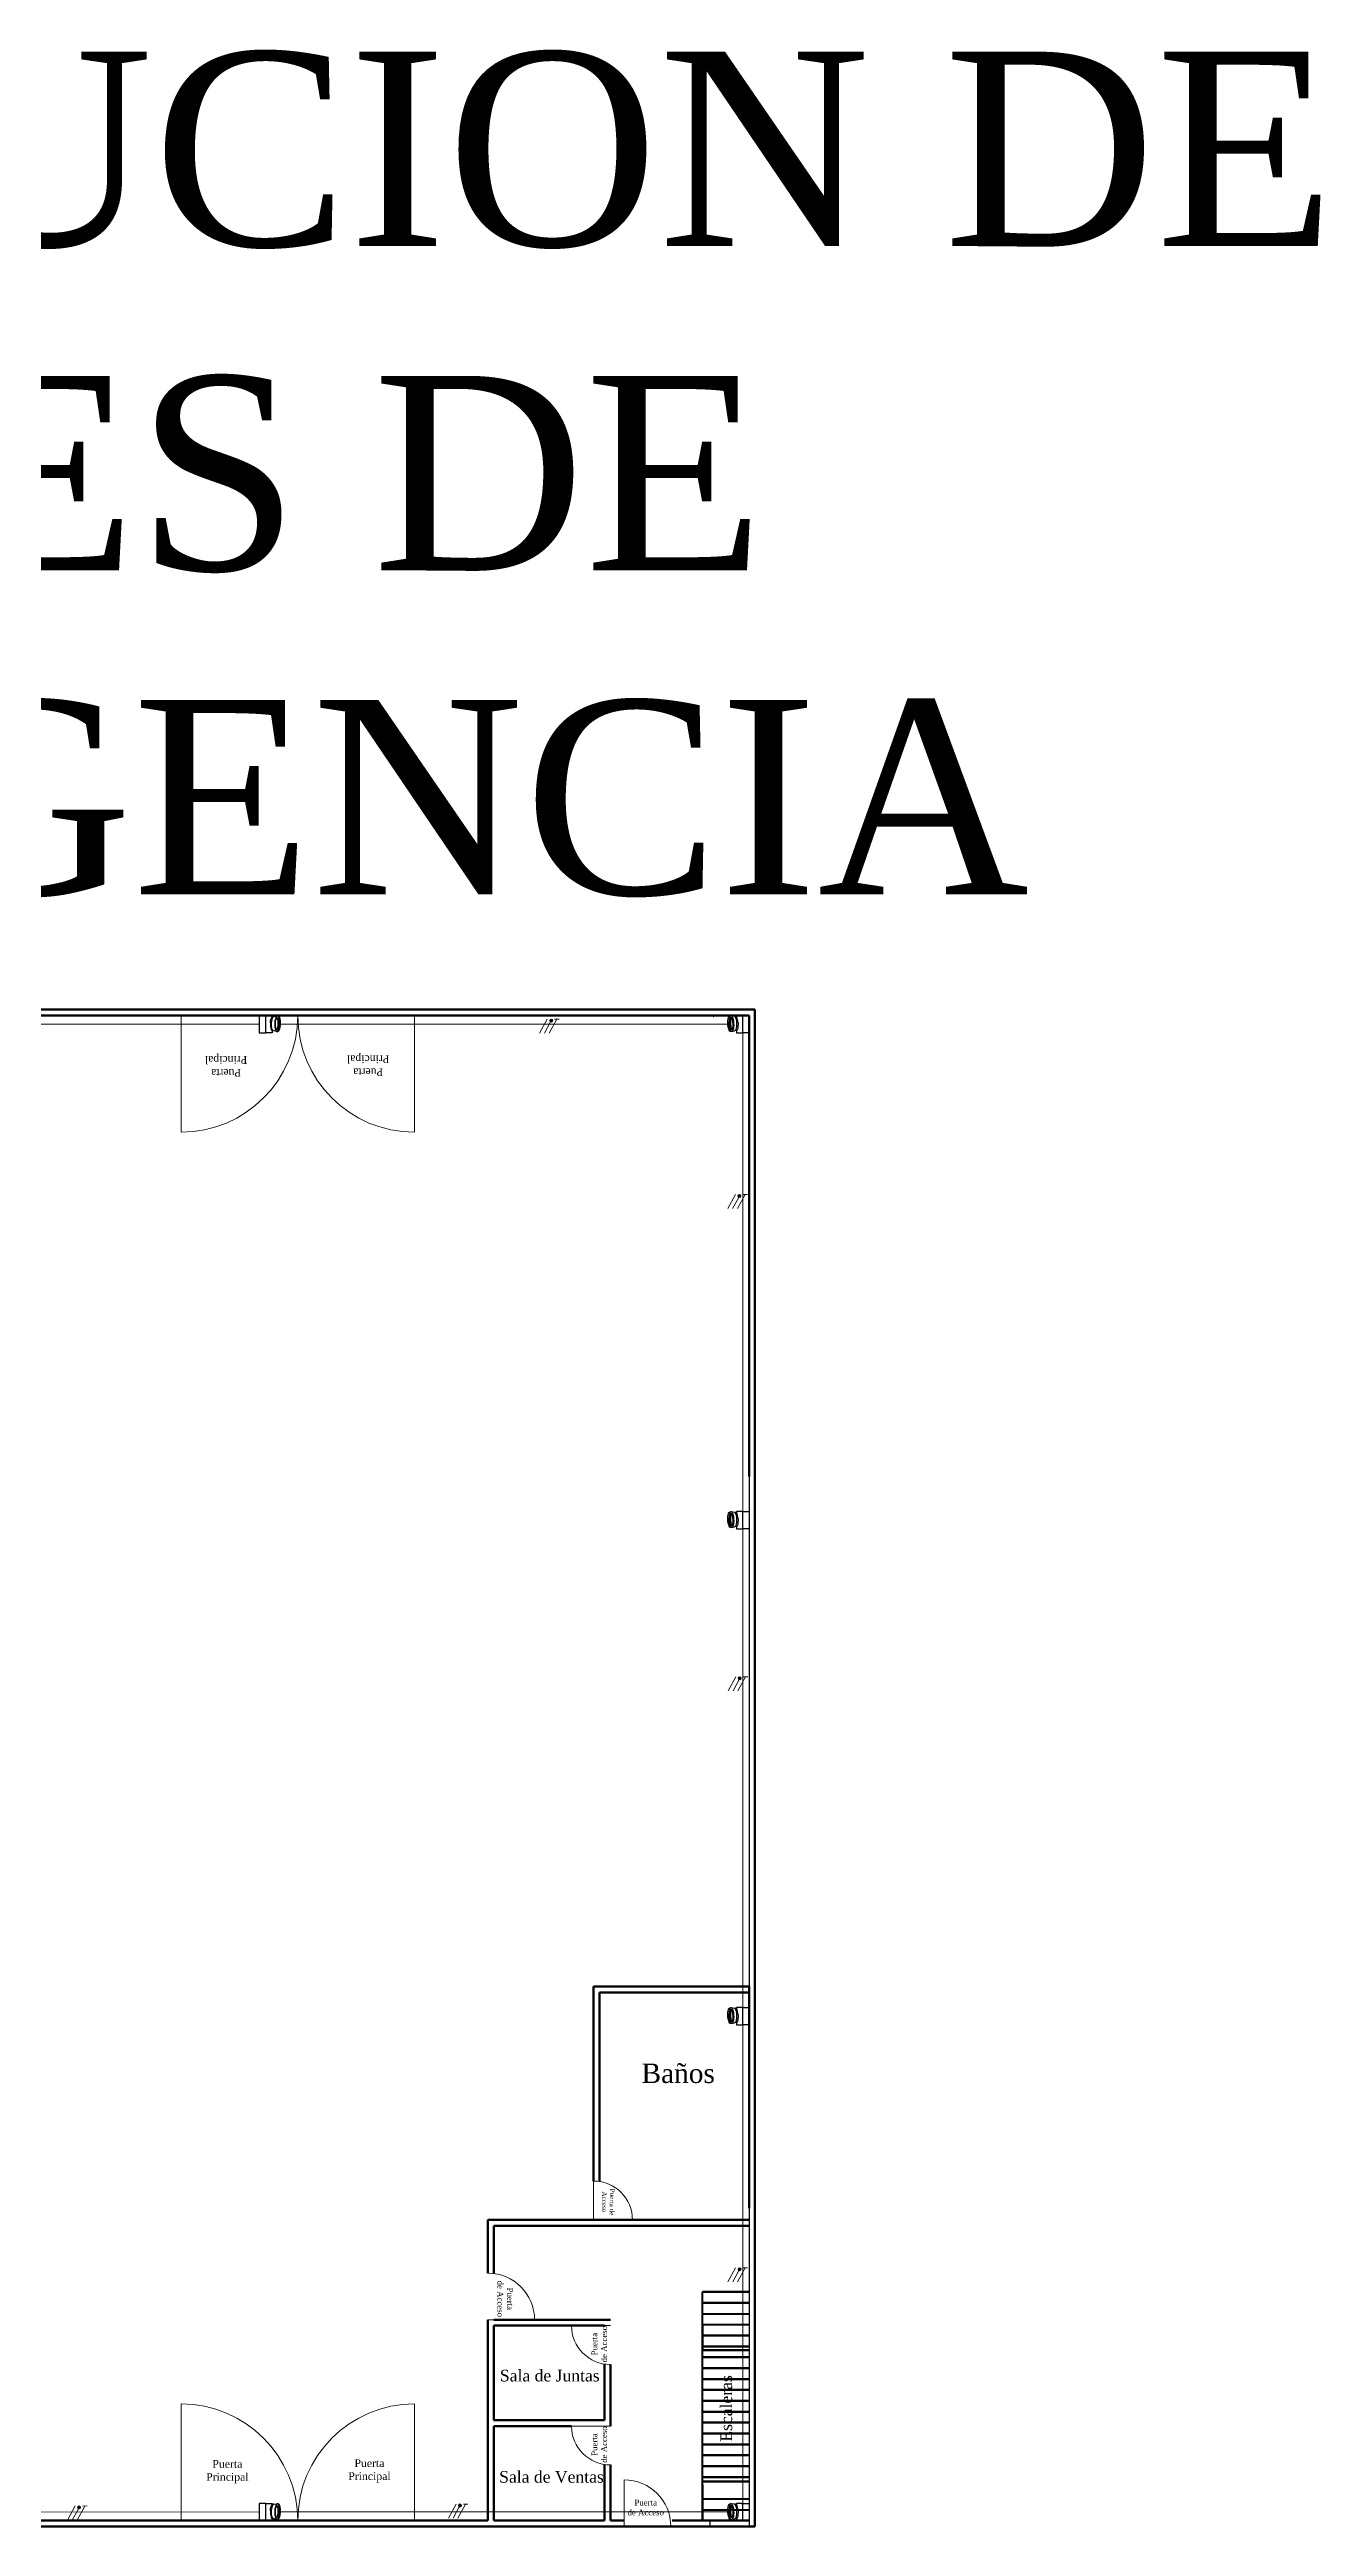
# Model space of a CAD drawing. Header units: metres. Extents: x 29 to 562, y -33 to 369.
# Drawn here: x 529.7 to 562.4, y 177.3 to 241 of the extents above; entities that cross this region are included whole.
import ezdxf

# ---------------------------------------------------------------- set-up
doc = ezdxf.new("R2010")
doc.units = ezdxf.units.M
doc.header["$LTSCALE"] = 2
for name, color, linetype, lineweight in [('A-DOOR', 251, 'Continuous', 18), ('A-WALL', 7, 'Continuous', 60), ('Alambrado', 7, 'Continuous', 9), ('S-STRS', 4, 'Continuous', 40), ('S-WALL', 7, 'Continuous', 60), ('Tuberia', 1, 'Continuous', 9)]:
    doc.layers.add(name, color=color, linetype=linetype, lineweight=lineweight)
doc.layers.add('Edges', color=7, linetype='Continuous')
doc.layers.add('S-PLAT', color=7, linetype='Continuous')
doc.styles.get("Standard").update_dxf_attribs({"font": 'arial.ttf'})

msp = doc.modelspace()

# ---------------------------------------------------------------- hatches: boundary and pattern name
at = {"layer": 'Alambrado', "linetype": 'ByBlock'}
h = msp.add_hatch(color=256, dxfattribs=at)
h.dxf.hatch_style = 1
edge = h.paths.add_edge_path()
edge.add_arc((542.574, 216.027), 0.039, 0, 360)
h = msp.add_hatch(color=256, dxfattribs=at)
h.dxf.hatch_style = 1
edge = h.paths.add_edge_path()
edge.add_arc((547.414, 211.518), 0.039, 0, 360)
h = msp.add_hatch(color=256, dxfattribs=at)
h.dxf.hatch_style = 1
edge = h.paths.add_edge_path()
edge.add_arc((547.425, 199.12), 0.039, 0, 360)
h = msp.add_hatch(color=256, dxfattribs=at)
h.dxf.hatch_style = 1
edge = h.paths.add_edge_path()
edge.add_arc((547.419, 183.924), 0.039, 0, 360)
h = msp.add_hatch(color=256, dxfattribs=at)
h.dxf.hatch_style = 1
edge = h.paths.add_edge_path()
edge.add_arc((530.428, 177.798), 0.039, 0, 360)
h = msp.add_hatch(color=256, dxfattribs=at)
h.dxf.hatch_style = 1
edge = h.paths.add_edge_path()
edge.add_arc((540.226, 177.848), 0.039, 0, 360)

# ---------------------------------------------------------------- linework, layer by layer
at = {"layer": 'A-DOOR'}
for p, q in [((533.053, 216.159), (533.053, 213.159)), ((539.053, 216.159), (539.053, 213.159)), ((543.665, 186.189), (543.665, 185.189)), ((540.947, 182.623), (542.147, 182.623)), ((543.097, 182.473), (544.097, 182.473)), ((533.053, 177.459), (533.053, 180.459)), ((539.053, 177.459), (539.053, 180.459)), ((541.097, 180.011), (541.097, 180.011)), ((543.097, 179.891), (544.097, 179.891)), ((544.45, 177.309), (544.45, 178.509))]:
    msp.add_line(p, q, dxfattribs=at)
for centre, radius, start, end in [((533.053, 216.159), 3, 270, 0), ((539.053, 216.159), 3, 180, 270), ((543.665, 185.189), 1, 0, 90), ((540.947, 182.623), 1.2, 0, 90), ((544.097, 182.473), 1, 180, 270), ((533.053, 177.459), 3, 0, 90), ((539.053, 177.459), 3, 90, 180), ((544.097, 179.891), 1, 180, 270), ((544.45, 177.309), 1.2, 360, 90)]:
    msp.add_arc(centre, radius, start, end, dxfattribs=at)
at = {"layer": 'A-WALL'}
for p, q in [((547.815, 216.309), (510.815, 216.309)), ((547.815, 177.309), (547.815, 216.309)), ((510.815, 177.309), (547.815, 177.309))]:
    msp.add_line(p, q, dxfattribs=at)
at = {"layer": 'Alambrado', "linetype": 'ByBlock'}
for points in [[(542.473, 216.065), (542.276, 215.702)], [(542.557, 215.992), (542.4, 215.703)], [(542.72, 216.064), (542.524, 215.703)], [(542.662, 216.064), (542.78, 216.065)], [(547.313, 211.556), (547.116, 211.193)], [(547.397, 211.483), (547.24, 211.194)], [(547.56, 211.556), (547.364, 211.194)], [(547.502, 211.555), (547.62, 211.556)], [(547.324, 199.158), (547.127, 198.795)], [(547.408, 199.085), (547.251, 198.795)], [(547.571, 199.157), (547.375, 198.796)], [(547.513, 199.157), (547.631, 199.158)], [(547.317, 183.963), (547.121, 183.6)], [(547.402, 183.889), (547.245, 183.6)], [(547.565, 183.962), (547.369, 183.601)], [(547.506, 183.962), (547.625, 183.962)], [(530.327, 177.836), (530.13, 177.473)], [(530.411, 177.763), (530.254, 177.473)], [(530.574, 177.835), (530.378, 177.474)], [(530.516, 177.835), (530.634, 177.836)], [(540.125, 177.886), (539.928, 177.523)], [(540.209, 177.813), (540.052, 177.523)], [(540.372, 177.885), (540.176, 177.524)], [(540.314, 177.885), (540.432, 177.886)]]:
    msp.add_lwpolyline(points, dxfattribs=at)
for centre in [(542.574, 216.027), (547.414, 211.518), (547.425, 199.12), (547.419, 183.924), (530.428, 177.798), (540.226, 177.848)]:
    msp.add_circle(centre, 0.039, dxfattribs=at)
at = {"layer": 'Edges'}
for p, q in [((535.426, 216.136), (535.425, 216.136)), ((546.755, 216.136), (546.756, 216.136)), ((547.305, 203.384), (547.306, 203.384)), ((547.305, 190.632), (547.306, 190.632)), ((535.426, 177.88), (535.425, 177.88)), ((547.476, 177.88), (547.475, 177.88))]:
    msp.add_line(p, q, dxfattribs=at)
for points in [[(535.23, 216.159), (535.065, 216.159), (535.065, 215.715), (535.23, 215.715)], [(535.394, 215.77), (535.394, 215.715), (535.23, 215.715), (535.23, 216.159), (535.394, 216.159), (535.394, 216.127), (535.401, 216.134), (535.415, 216.136), (535.425, 216.136), (535.43, 216.135), (535.442, 216.135)], [(535.35, 215.969), (535.349, 215.921), (535.351, 215.875), (535.352, 215.874), (535.358, 215.835), (535.367, 215.802), (535.379, 215.78), (535.393, 215.77), (535.394, 215.77), (535.423, 215.769)], [(535.35, 215.969), (535.354, 216.016), (535.356, 216.022), (535.363, 216.058), (535.374, 216.094), (535.387, 216.119), (535.394, 216.127)], [(535.465, 215.992), (535.462, 215.966), (535.461, 215.913), (535.464, 215.862), (535.471, 215.817), (535.482, 215.781), (535.495, 215.757), (535.51, 215.745), (535.423, 215.769), (535.409, 215.779), (535.397, 215.801), (535.387, 215.834), (535.381, 215.874), (535.378, 215.92), (535.379, 215.968), (535.384, 216.015), (535.392, 216.057), (535.403, 216.093), (535.416, 216.118), (535.431, 216.133), (535.442, 216.135), (535.444, 216.135), (535.519, 216.149), (535.535, 216.152), (535.537, 216.151), (535.55, 216.14), (535.564, 216.116), (535.574, 216.08), (535.581, 216.035), (535.584, 215.984), (535.583, 215.931), (535.58, 215.905)], [(535.43, 216.135), (535.426, 216.136), (535.444, 216.135)], [(535.519, 216.149), (535.503, 216.133), (535.489, 216.105), (535.477, 216.065), (535.468, 216.018), (535.465, 215.992), (535.48, 215.98)], [(535.536, 215.812), (535.525, 215.801), (535.513, 215.8), (535.505, 215.806), (535.502, 215.809), (535.492, 215.827), (535.485, 215.854), (535.48, 215.887), (535.478, 215.924), (535.479, 215.963), (535.48, 215.98), (535.483, 216.001), (535.489, 216.035), (535.498, 216.064), (535.509, 216.084), (535.516, 216.092), (535.521, 216.096)], [(535.51, 215.745), (535.525, 215.747), (535.526, 215.747), (535.542, 215.763), (535.557, 215.792), (535.569, 215.831), (535.578, 215.879), (535.58, 215.905), (535.565, 215.916), (535.541, 215.917), (535.539, 215.897), (535.532, 215.862), (535.523, 215.834), (535.513, 215.813), (535.505, 215.806)], [(535.516, 216.092), (535.52, 216.089), (535.529, 216.071), (535.537, 216.044), (535.542, 216.011), (535.544, 215.974), (535.543, 215.935), (535.541, 215.917)], [(535.521, 216.096), (535.532, 216.097), (535.543, 216.088), (535.553, 216.07), (535.561, 216.043), (535.566, 216.01), (535.568, 215.973), (535.567, 215.934), (535.565, 215.916), (535.563, 215.896), (535.556, 215.861), (535.547, 215.833), (535.536, 215.812)], [(535.525, 215.747), (535.541, 215.745), (535.559, 215.757), (535.576, 215.781), (535.59, 215.817), (535.601, 215.862), (535.609, 215.913), (535.611, 215.966), (535.609, 216.018), (535.603, 216.065), (535.592, 216.105), (535.577, 216.133), (535.561, 216.149), (535.543, 216.152), (535.537, 216.151)], [(546.751, 216.135), (546.755, 216.136), (546.737, 216.135)], [(547.206, 215.747), (547.19, 215.745), (547.172, 215.757), (547.155, 215.781), (547.141, 215.817), (547.129, 215.862), (547.122, 215.913), (547.12, 215.966), (547.122, 216.018), (547.128, 216.065), (547.139, 216.105), (547.154, 216.133), (547.17, 216.149), (547.188, 216.152), (547.194, 216.151)], [(547.266, 215.992), (547.268, 215.966), (547.27, 215.913), (547.267, 215.862), (547.26, 215.817), (547.249, 215.781), (547.236, 215.757), (547.221, 215.745), (547.308, 215.769), (547.322, 215.779), (547.334, 215.801), (547.343, 215.834), (547.35, 215.874), (547.352, 215.92), (547.351, 215.968), (547.347, 216.015), (547.339, 216.057), (547.328, 216.093), (547.315, 216.118), (547.3, 216.133), (547.289, 216.135), (547.287, 216.135), (547.212, 216.149), (547.196, 216.152), (547.194, 216.151), (547.181, 216.14), (547.167, 216.116), (547.157, 216.08), (547.15, 216.035), (547.147, 215.984), (547.148, 215.931), (547.15, 215.905)], [(547.221, 215.745), (547.206, 215.747), (547.205, 215.747), (547.189, 215.763), (547.174, 215.792), (547.162, 215.831), (547.153, 215.879), (547.15, 215.905), (547.166, 215.916), (547.19, 215.917), (547.192, 215.897), (547.199, 215.862), (547.208, 215.834), (547.218, 215.813), (547.226, 215.806)], [(547.21, 216.096), (547.199, 216.097), (547.187, 216.088), (547.178, 216.07), (547.17, 216.043), (547.165, 216.01), (547.163, 215.973), (547.164, 215.934), (547.166, 215.916), (547.168, 215.896), (547.175, 215.861), (547.184, 215.833), (547.194, 215.812)], [(547.214, 216.092), (547.211, 216.089), (547.202, 216.071), (547.194, 216.044), (547.189, 216.011), (547.187, 215.974), (547.188, 215.935), (547.19, 215.917)], [(547.194, 215.812), (547.206, 215.801), (547.218, 215.8), (547.226, 215.806), (547.229, 215.809), (547.238, 215.827), (547.246, 215.854), (547.251, 215.887), (547.253, 215.924), (547.252, 215.963), (547.25, 215.98), (547.248, 216.001), (547.242, 216.035), (547.233, 216.064), (547.222, 216.084), (547.214, 216.092), (547.21, 216.096)], [(547.212, 216.149), (547.228, 216.133), (547.242, 216.105), (547.254, 216.065), (547.263, 216.018), (547.266, 215.992), (547.25, 215.98)], [(547.337, 215.77), (547.337, 215.715), (547.501, 215.715), (547.501, 216.159), (547.337, 216.159), (547.337, 216.127), (547.33, 216.134), (547.316, 216.136), (547.306, 216.136), (547.301, 216.135), (547.289, 216.135)], [(547.381, 215.969), (547.382, 215.921), (547.379, 215.875), (547.379, 215.874), (547.373, 215.835), (547.364, 215.802), (547.352, 215.78), (547.338, 215.77), (547.337, 215.77), (547.308, 215.769)], [(547.381, 215.969), (547.376, 216.016), (547.375, 216.022), (547.368, 216.058), (547.357, 216.094), (547.344, 216.119), (547.337, 216.127)], [(547.501, 216.159), (547.665, 216.159), (547.665, 215.715), (547.501, 215.715)], [(547.206, 202.995), (547.19, 202.993), (547.172, 203.005), (547.155, 203.029), (547.141, 203.065), (547.129, 203.11), (547.122, 203.161), (547.12, 203.214), (547.122, 203.266), (547.128, 203.313), (547.139, 203.353), (547.154, 203.381), (547.17, 203.397), (547.188, 203.4), (547.194, 203.399)], [(547.266, 203.24), (547.268, 203.214), (547.27, 203.161), (547.267, 203.11), (547.26, 203.065), (547.249, 203.029), (547.236, 203.005), (547.221, 202.993), (547.308, 203.017), (547.322, 203.027), (547.334, 203.049), (547.343, 203.082), (547.35, 203.122), (547.352, 203.168), (547.351, 203.216), (547.347, 203.263), (547.339, 203.305), (547.328, 203.341), (547.315, 203.366), (547.3, 203.381), (547.289, 203.383), (547.287, 203.383), (547.212, 203.397), (547.196, 203.4), (547.194, 203.399), (547.181, 203.388), (547.167, 203.364), (547.157, 203.328), (547.15, 203.283), (547.147, 203.232), (547.148, 203.179), (547.15, 203.153)], [(547.221, 202.993), (547.206, 202.995), (547.205, 202.995), (547.189, 203.011), (547.174, 203.04), (547.162, 203.079), (547.153, 203.127), (547.15, 203.153), (547.166, 203.164), (547.19, 203.165), (547.192, 203.145), (547.199, 203.11), (547.208, 203.082), (547.218, 203.061), (547.226, 203.054)], [(547.21, 203.344), (547.199, 203.345), (547.187, 203.336), (547.178, 203.318), (547.17, 203.291), (547.165, 203.258), (547.163, 203.221), (547.164, 203.182), (547.166, 203.164), (547.168, 203.144), (547.175, 203.109), (547.184, 203.081), (547.194, 203.06)], [(547.214, 203.34), (547.211, 203.337), (547.202, 203.319), (547.194, 203.292), (547.189, 203.259), (547.187, 203.222), (547.188, 203.183), (547.19, 203.165)], [(547.194, 203.06), (547.206, 203.049), (547.218, 203.048), (547.226, 203.054), (547.229, 203.057), (547.238, 203.075), (547.246, 203.102), (547.251, 203.135), (547.253, 203.172), (547.252, 203.211), (547.25, 203.228), (547.248, 203.249), (547.242, 203.283), (547.233, 203.312), (547.222, 203.332), (547.214, 203.34), (547.21, 203.344)], [(547.212, 203.397), (547.228, 203.381), (547.242, 203.353), (547.254, 203.313), (547.263, 203.266), (547.266, 203.24), (547.25, 203.228)], [(547.301, 203.383), (547.305, 203.384), (547.287, 203.383)], [(547.337, 203.018), (547.337, 202.963), (547.501, 202.963), (547.501, 203.407), (547.337, 203.407), (547.337, 203.375), (547.33, 203.382), (547.316, 203.384), (547.306, 203.384), (547.301, 203.383), (547.289, 203.383)], [(547.381, 203.217), (547.382, 203.169), (547.379, 203.123), (547.379, 203.122), (547.373, 203.083), (547.364, 203.05), (547.352, 203.028), (547.338, 203.018), (547.337, 203.018), (547.308, 203.017)], [(547.381, 203.217), (547.376, 203.264), (547.375, 203.27), (547.368, 203.306), (547.357, 203.342), (547.344, 203.367), (547.337, 203.375)], [(547.501, 203.407), (547.665, 203.407), (547.665, 202.963), (547.501, 202.963)], [(547.206, 190.243), (547.19, 190.241), (547.172, 190.253), (547.155, 190.277), (547.141, 190.313), (547.129, 190.358), (547.122, 190.409), (547.12, 190.462), (547.122, 190.514), (547.128, 190.561), (547.139, 190.601), (547.154, 190.629), (547.17, 190.645), (547.188, 190.648), (547.194, 190.647)], [(547.266, 190.488), (547.268, 190.462), (547.27, 190.409), (547.267, 190.358), (547.26, 190.313), (547.249, 190.277), (547.236, 190.253), (547.221, 190.241), (547.308, 190.265), (547.322, 190.275), (547.334, 190.297), (547.343, 190.33), (547.35, 190.37), (547.352, 190.416), (547.351, 190.464), (547.347, 190.511), (547.339, 190.553), (547.328, 190.589), (547.315, 190.614), (547.3, 190.629), (547.289, 190.631), (547.287, 190.631), (547.212, 190.645), (547.196, 190.648), (547.194, 190.647), (547.181, 190.636), (547.167, 190.612), (547.157, 190.576), (547.15, 190.531), (547.147, 190.48), (547.148, 190.427), (547.15, 190.401)], [(547.21, 190.592), (547.199, 190.593), (547.187, 190.584), (547.178, 190.566), (547.17, 190.539), (547.165, 190.506), (547.163, 190.469), (547.164, 190.43), (547.166, 190.412), (547.168, 190.392), (547.175, 190.357), (547.184, 190.329), (547.194, 190.308)], [(547.214, 190.588), (547.211, 190.585), (547.202, 190.567), (547.194, 190.54), (547.189, 190.507), (547.187, 190.47), (547.188, 190.431), (547.19, 190.413)], [(547.194, 190.308), (547.206, 190.297), (547.218, 190.296), (547.226, 190.302), (547.229, 190.305), (547.238, 190.323), (547.246, 190.35), (547.251, 190.383), (547.253, 190.42), (547.252, 190.459), (547.25, 190.476), (547.248, 190.497), (547.242, 190.531), (547.233, 190.56), (547.222, 190.58), (547.214, 190.588), (547.21, 190.592)], [(547.212, 190.645), (547.228, 190.629), (547.242, 190.601), (547.254, 190.561), (547.263, 190.514), (547.266, 190.488), (547.25, 190.476)], [(547.301, 190.631), (547.305, 190.632), (547.287, 190.631)], [(547.337, 190.266), (547.337, 190.211), (547.501, 190.211), (547.501, 190.655), (547.337, 190.655), (547.337, 190.623), (547.33, 190.63), (547.316, 190.632), (547.306, 190.632), (547.301, 190.631), (547.289, 190.631)], [(547.381, 190.465), (547.382, 190.417), (547.379, 190.371), (547.379, 190.37), (547.373, 190.331), (547.364, 190.298), (547.352, 190.276), (547.338, 190.266), (547.337, 190.266), (547.308, 190.265)], [(547.381, 190.465), (547.376, 190.512), (547.375, 190.518), (547.368, 190.554), (547.357, 190.59), (547.344, 190.615), (547.337, 190.623)], [(547.501, 190.655), (547.665, 190.655), (547.665, 190.211), (547.501, 190.211)], [(547.221, 190.241), (547.206, 190.243), (547.205, 190.243), (547.189, 190.259), (547.174, 190.288), (547.162, 190.327), (547.153, 190.375), (547.15, 190.401), (547.166, 190.412), (547.19, 190.413), (547.192, 190.393), (547.199, 190.358), (547.208, 190.33), (547.218, 190.309), (547.226, 190.302)], [(535.23, 177.903), (535.065, 177.903), (535.065, 177.459), (535.23, 177.459)], [(535.394, 177.514), (535.394, 177.459), (535.23, 177.459), (535.23, 177.903), (535.394, 177.903), (535.394, 177.871), (535.401, 177.878), (535.415, 177.88), (535.425, 177.88), (535.43, 177.879), (535.442, 177.879)], [(535.35, 177.713), (535.349, 177.665), (535.351, 177.619), (535.352, 177.618), (535.358, 177.579), (535.367, 177.546), (535.379, 177.524), (535.393, 177.514), (535.394, 177.514), (535.423, 177.513)], [(535.35, 177.713), (535.354, 177.76), (535.356, 177.766), (535.363, 177.802), (535.374, 177.838), (535.387, 177.863), (535.394, 177.871)], [(535.465, 177.736), (535.462, 177.71), (535.461, 177.657), (535.464, 177.606), (535.471, 177.561), (535.482, 177.525), (535.495, 177.501), (535.51, 177.489), (535.423, 177.513), (535.409, 177.523), (535.397, 177.545), (535.387, 177.578), (535.381, 177.618), (535.378, 177.664), (535.379, 177.712), (535.384, 177.759), (535.392, 177.801), (535.403, 177.837), (535.416, 177.862), (535.431, 177.877), (535.442, 177.879), (535.444, 177.879), (535.519, 177.893), (535.535, 177.896), (535.537, 177.895), (535.55, 177.884), (535.564, 177.86), (535.574, 177.824), (535.581, 177.779), (535.584, 177.728), (535.583, 177.675), (535.58, 177.649)], [(535.43, 177.879), (535.426, 177.88), (535.444, 177.879)], [(535.519, 177.893), (535.503, 177.877), (535.489, 177.849), (535.477, 177.809), (535.468, 177.762), (535.465, 177.736), (535.48, 177.724)], [(535.536, 177.556), (535.525, 177.545), (535.513, 177.544), (535.505, 177.55), (535.502, 177.553), (535.492, 177.571), (535.485, 177.598), (535.48, 177.631), (535.478, 177.668), (535.479, 177.707), (535.48, 177.724), (535.483, 177.745), (535.489, 177.779), (535.498, 177.808), (535.509, 177.828), (535.516, 177.836), (535.521, 177.84)], [(535.516, 177.836), (535.52, 177.833), (535.529, 177.815), (535.537, 177.788), (535.542, 177.755), (535.544, 177.718), (535.543, 177.679), (535.541, 177.661)], [(535.521, 177.84), (535.532, 177.841), (535.543, 177.832), (535.553, 177.814), (535.561, 177.787), (535.566, 177.754), (535.568, 177.717), (535.567, 177.678), (535.565, 177.66), (535.563, 177.64), (535.556, 177.605), (535.547, 177.577), (535.536, 177.556)], [(535.525, 177.491), (535.541, 177.489), (535.559, 177.501), (535.576, 177.525), (535.59, 177.561), (535.601, 177.606), (535.609, 177.657), (535.611, 177.71), (535.609, 177.762), (535.603, 177.809), (535.592, 177.849), (535.577, 177.877), (535.561, 177.893), (535.543, 177.896), (535.537, 177.895)], [(547.206, 177.491), (547.19, 177.489), (547.172, 177.501), (547.155, 177.525), (547.141, 177.561), (547.129, 177.606), (547.122, 177.657), (547.12, 177.71), (547.122, 177.762), (547.128, 177.809), (547.139, 177.849), (547.154, 177.877), (547.17, 177.893), (547.188, 177.896), (547.194, 177.895)], [(547.266, 177.736), (547.268, 177.71), (547.27, 177.657), (547.267, 177.606), (547.26, 177.561), (547.249, 177.525), (547.236, 177.501), (547.221, 177.489), (547.308, 177.513), (547.322, 177.523), (547.334, 177.545), (547.343, 177.578), (547.35, 177.618), (547.352, 177.664), (547.351, 177.712), (547.347, 177.759), (547.339, 177.801), (547.328, 177.837), (547.315, 177.862), (547.3, 177.877), (547.289, 177.879), (547.287, 177.879), (547.212, 177.893), (547.196, 177.896), (547.194, 177.895), (547.181, 177.884), (547.167, 177.86), (547.157, 177.824), (547.15, 177.779), (547.147, 177.728), (547.148, 177.675), (547.15, 177.649)], [(547.21, 177.84), (547.199, 177.841), (547.187, 177.832), (547.178, 177.814), (547.17, 177.787), (547.165, 177.754), (547.163, 177.717), (547.164, 177.678), (547.166, 177.66), (547.168, 177.64), (547.175, 177.605), (547.184, 177.577), (547.194, 177.556)], [(547.214, 177.836), (547.211, 177.833), (547.202, 177.815), (547.194, 177.788), (547.189, 177.755), (547.187, 177.718), (547.188, 177.679), (547.19, 177.661)], [(547.194, 177.556), (547.206, 177.545), (547.218, 177.544), (547.226, 177.55), (547.229, 177.553), (547.238, 177.571), (547.246, 177.598), (547.251, 177.631), (547.253, 177.668), (547.252, 177.707), (547.25, 177.724), (547.248, 177.745), (547.242, 177.779), (547.233, 177.808), (547.222, 177.828), (547.214, 177.836), (547.21, 177.84)], [(547.212, 177.893), (547.228, 177.877), (547.242, 177.849), (547.254, 177.809), (547.263, 177.762), (547.266, 177.736), (547.25, 177.724)], [(547.337, 177.514), (547.337, 177.459), (547.501, 177.459), (547.501, 177.903), (547.337, 177.903), (547.337, 177.871), (547.33, 177.878), (547.316, 177.88), (547.306, 177.88), (547.301, 177.879), (547.289, 177.879)], [(547.381, 177.713), (547.382, 177.665), (547.379, 177.619), (547.379, 177.618), (547.373, 177.579), (547.364, 177.546), (547.352, 177.524), (547.338, 177.514), (547.337, 177.514), (547.308, 177.513)], [(547.381, 177.713), (547.376, 177.76), (547.375, 177.766), (547.368, 177.802), (547.357, 177.838), (547.344, 177.863), (547.337, 177.871)], [(547.48, 177.879), (547.476, 177.88), (547.494, 177.879)], [(547.501, 177.903), (547.665, 177.903), (547.665, 177.459), (547.501, 177.459)], [(535.51, 177.489), (535.525, 177.491), (535.526, 177.491), (535.542, 177.507), (535.557, 177.536), (535.569, 177.575), (535.578, 177.623), (535.58, 177.649), (535.565, 177.66), (535.541, 177.661), (535.539, 177.641), (535.532, 177.606), (535.523, 177.578), (535.513, 177.557), (535.505, 177.55)], [(547.221, 177.489), (547.206, 177.491), (547.205, 177.491), (547.189, 177.507), (547.174, 177.536), (547.162, 177.575), (547.153, 177.623), (547.15, 177.649), (547.166, 177.66), (547.19, 177.661), (547.192, 177.641), (547.199, 177.606), (547.208, 177.578), (547.218, 177.557), (547.226, 177.55)]]:
    msp.add_lwpolyline(points, dxfattribs=at)
at = {"layer": 'S-PLAT'}
for p, q in [((547.665, 204.309), (547.665, 188.309)), ((547.665, 187.309), (547.665, 177.309)), ((546.665, 177.309), (546.665, 177.459))]:
    msp.add_line(p, q, dxfattribs=at)
at = {"layer": 'S-STRS'}
for p, q in [((546.465, 181.843), (546.465, 183.339)), ((546.465, 183.339), (547.665, 183.339)), ((547.665, 183.339), (546.465, 183.339)), ((546.465, 183.339), (547.665, 183.339)), ((546.465, 183.059), (547.665, 183.059)), ((547.665, 183.059), (546.465, 183.059)), ((546.465, 183.059), (547.665, 183.059)), ((546.465, 183.059), (547.665, 183.059)), ((546.465, 183.059), (547.665, 183.059)), ((546.465, 182.779), (547.665, 182.779)), ((546.465, 182.779), (547.665, 182.779)), ((546.465, 182.499), (547.665, 182.499)), ((546.465, 182.219), (546.465, 182.499)), ((546.465, 182.499), (546.465, 181.843)), ((546.465, 182.499), (547.665, 182.499)), ((546.465, 182.219), (547.665, 182.219)), ((546.465, 181.939), (546.465, 182.219)), ((547.665, 182.219), (546.465, 182.219)), ((546.465, 182.219), (547.665, 182.219)), ((546.465, 181.939), (547.665, 181.939)), ((546.465, 181.659), (546.465, 181.939)), ((547.665, 181.939), (546.465, 181.939)), ((546.465, 181.939), (547.665, 181.939)), ((546.465, 181.843), (547.665, 181.843)), ((547.665, 181.843), (546.465, 181.843)), ((546.465, 181.843), (547.665, 181.843)), ((546.465, 181.659), (547.665, 181.659)), ((546.465, 181.379), (546.465, 181.659)), ((547.665, 181.659), (546.465, 181.659)), ((546.465, 181.659), (547.665, 181.659)), ((546.465, 181.379), (547.665, 181.379)), ((546.465, 181.099), (546.465, 181.379)), ((547.665, 181.379), (546.465, 181.379)), ((546.465, 181.379), (547.665, 181.379)), ((546.465, 181.099), (547.665, 181.099)), ((546.465, 180.819), (546.465, 181.099)), ((547.665, 181.099), (546.465, 181.099)), ((546.465, 181.099), (547.665, 181.099)), ((546.465, 180.819), (547.665, 180.819)), ((546.465, 180.539), (546.465, 180.819)), ((547.665, 180.819), (546.465, 180.819)), ((546.465, 180.819), (547.665, 180.819)), ((546.465, 180.539), (547.665, 180.539)), ((546.465, 180.259), (546.465, 180.539)), ((547.665, 180.539), (546.465, 180.539)), ((546.465, 180.539), (547.665, 180.539)), ((546.465, 180.259), (547.665, 180.259)), ((546.465, 179.979), (546.465, 180.259)), ((547.665, 180.259), (546.465, 180.259)), ((546.465, 180.259), (547.665, 180.259)), ((546.465, 179.979), (547.665, 179.979)), ((546.465, 179.699), (546.465, 179.979)), ((547.665, 179.979), (546.465, 179.979)), ((546.465, 179.979), (547.665, 179.979)), ((546.465, 179.699), (547.665, 179.699)), ((546.465, 179.419), (546.465, 179.699)), ((547.665, 179.699), (546.465, 179.699)), ((546.465, 179.699), (547.665, 179.699)), ((546.465, 179.419), (547.665, 179.419)), ((546.465, 179.139), (546.465, 179.419)), ((547.665, 179.419), (546.465, 179.419)), ((546.465, 179.419), (547.665, 179.419)), ((546.465, 179.139), (547.665, 179.139)), ((546.465, 178.859), (546.465, 179.139)), ((547.665, 179.139), (546.465, 179.139)), ((546.465, 179.139), (547.665, 179.139)), ((546.465, 178.859), (547.665, 178.859)), ((546.465, 178.579), (546.465, 178.859)), ((547.665, 178.859), (546.465, 178.859)), ((546.465, 178.859), (547.665, 178.859)), ((546.465, 178.579), (547.665, 178.579)), ((546.465, 178.464), (546.465, 178.579)), ((547.665, 178.579), (546.465, 178.579)), ((546.465, 178.579), (547.665, 178.579)), ((546.465, 177.739), (546.465, 178.488)), ((547.665, 178.464), (546.465, 178.464)), ((546.465, 178.464), (547.665, 178.464)), ((546.465, 178.464), (547.665, 178.464)), ((546.465, 178.379), (546.465, 177.459)), ((546.465, 178.019), (547.665, 178.019)), ((546.465, 178.019), (547.665, 178.019)), ((546.465, 177.459), (546.465, 177.739)), ((546.465, 177.739), (547.665, 177.739)), ((546.465, 177.459), (547.665, 177.459)), ((546.465, 177.459), (547.665, 177.459))]:
    msp.add_line(p, q, dxfattribs=at)
at = {"layer": 'S-WALL'}
for p, q in [((510.965, 216.159), (547.665, 216.159)), ((547.665, 204.309), (547.665, 216.159)), ((543.665, 191.039), (543.665, 191.189)), ((543.665, 191.189), (547.665, 191.189)), ((547.665, 185.489), (547.665, 191.189)), ((543.665, 191.039), (543.665, 186.189)), ((543.815, 190.889), (543.815, 191.039)), ((543.815, 191.039), (547.665, 191.039)), ((543.815, 186.178), (543.815, 190.889)), ((540.947, 185.189), (547.665, 185.189)), ((540.947, 183.823), (540.947, 185.189)), ((540.947, 185.189), (547.665, 185.189)), ((540.947, 183.823), (540.947, 185.189)), ((543.747, 185.039), (541.097, 185.039)), ((541.097, 183.814), (541.097, 185.039)), ((543.665, 185.189), (547.665, 185.189)), ((545.856, 185.039), (543.747, 185.039)), ((547.665, 185.039), (545.856, 185.039)), ((540.947, 177.459), (540.947, 182.623)), ((541.097, 182.623), (544.097, 182.623)), ((541.097, 180.041), (541.097, 182.473)), ((541.097, 182.473), (543.947, 182.473)), ((543.947, 181.485), (543.947, 180.041)), ((544.097, 181.473), (544.097, 180.459)), ((544.097, 180.459), (544.097, 179.891)), ((541.097, 180.041), (543.947, 180.041)), ((541.097, 177.459), (541.097, 179.891)), ((541.097, 179.891), (543.097, 179.891)), ((543.947, 178.903), (543.947, 177.459)), ((544.097, 178.891), (544.097, 177.459)), ((510.965, 177.459), (540.947, 177.459)), ((543.356, 177.459), (541.097, 177.459)), ((543.947, 177.459), (543.356, 177.459)), ((543.947, 177.459), (543.356, 177.459)), ((544.45, 177.459), (544.097, 177.459)), ((544.45, 177.459), (544.097, 177.459)), ((547.665, 177.459), (545.687, 177.459))]:
    msp.add_line(p, q, dxfattribs=at)
at = {"layer": 'Tuberia'}
for p, q in [((523.56, 215.939), (535.065, 215.937)), ((535.61, 215.939), (547.121, 215.939)), ((547.501, 203.407), (547.501, 215.715)), ((547.501, 190.655), (547.501, 202.963)), ((547.501, 177.903), (547.501, 190.211)), ((523.56, 177.683), (535.065, 177.681)), ((535.61, 177.683), (547.121, 177.683))]:
    msp.add_line(p, q, dxfattribs=at)

# ---------------------------------------------------------------- texts
at = {"attachment_point": 2}
for s, width, insert, char_height in [('{\\fTimes New Roman|b0|i0|c0|p18;DISTRIBUCION DE LUCES DE EMERGENCIA}', 69.93919, (530.121, 240.94), 5), ('{\\fTimes New Roman|b0|i0|c0|p18;Baños}', 13.41015, (545.841, 189.212), 0.5), ('{\\fTimes New Roman|b0|i0|c0|p18;Sala de Juntas}', 13.41015, (542.537, 181.338), 0.3), ('{\\fTimes New Roman|b0|i0|c0|p18;Puerta^JPrincipal}', 13.41015, (534.243, 179.018), 0.2), ('{\\fTimes New Roman|b0|i0|c0|p18;Puerta ^JPrincipal}', 13.41015, (537.898, 179.037), 0.2), ('{\\fTimes New Roman|b0|i0|c0|p18;Sala de Ventas}', 13.41015, (542.581, 178.735), 0.3), ('{\\fTimes New Roman|b0|i0|c0|p18;Puerta^Jde Acceso}', 13.41015, (545.006, 177.997), 0.15)]:
    msp.add_mtext_dynamic_manual_height_columns(s, width=width, gutter_width=12.5, heights=[0], dxfattribs=dict(at, insert=insert, char_height=char_height))
for s, width, insert, char_height, rotation in [('{\\fTimes New Roman|b0|i0|c0|p18;Puerta ^JPrincipal}', 13.41015, (534.208, 214.582), 0.2, 180), ('{\\fTimes New Roman|b0|i0|c0|p18;Puerta^JPrincipal}', 13.41015, (537.863, 214.6), 0.2, 180), ('{\\fTimes New Roman|b0|i0|c0|p18;Puerta de ^JAcceso}', 13.41015, (544.203, 185.652), 0.12, 269.56829), ('{\\fTimes New Roman|b0|i0|c0|p18;Puerta^Jde Acceso}', 13.41015, (541.591, 183.162), 0.15, 270), ('{\\fTimes New Roman|b0|i0|c0|p18;Puerta^Jde Acceso}', 13.41015, (543.61, 181.998), 0.15, 90), ('{\\fTimes New Roman|b0|i0|c0|p18;Escaleras}', 7.82908, (546.929, 180.344), 0.3, 90), ('{\\fTimes New Roman|b0|i0|c0|p18;Puerta^Jde Acceso}', 13.41015, (543.61, 179.416), 0.15, 90)]:
    msp.add_mtext_dynamic_manual_height_columns(s, width=width, gutter_width=12.5, heights=[0], dxfattribs=dict(at, insert=insert, char_height=char_height, rotation=rotation))

doc.saveas('drawing.dxf')
